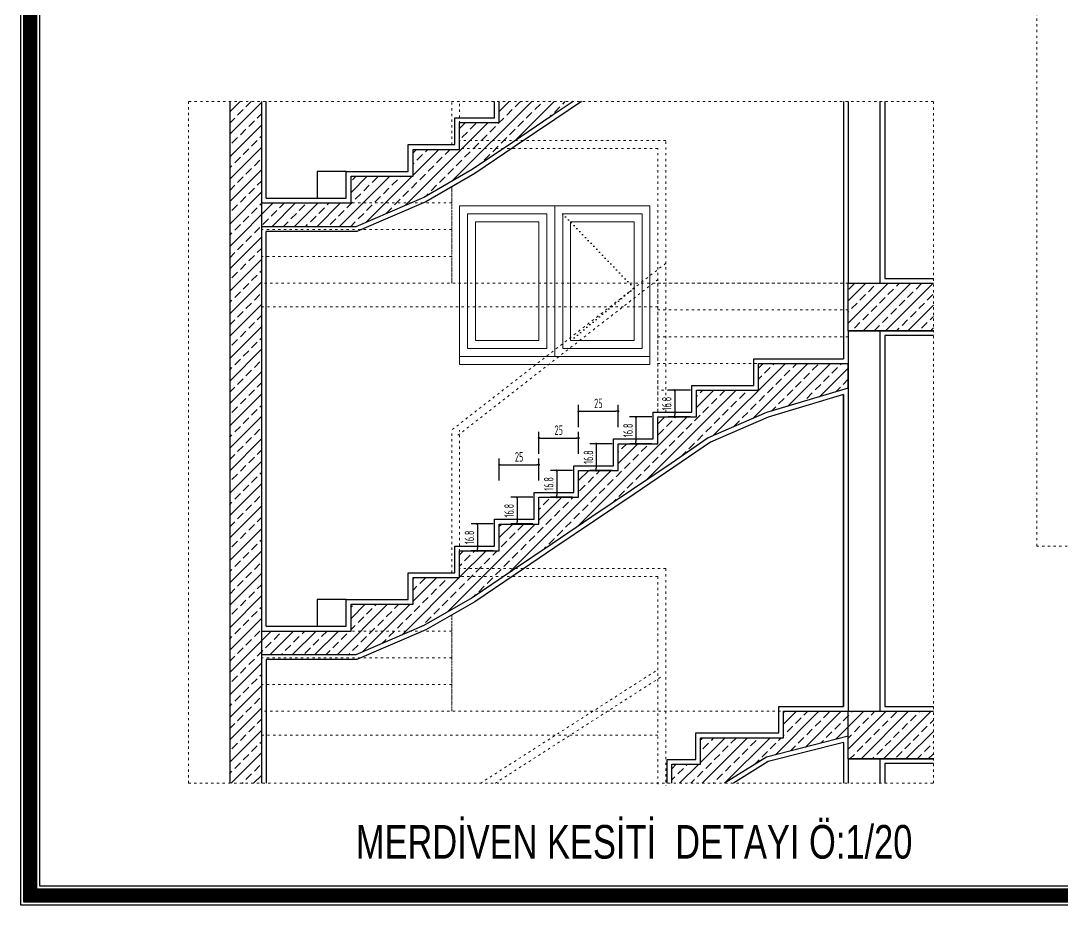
# Model space of a CAD drawing. Extents: x 41749 to 92598, y -24291 to 29432.
# Drawn here: x 87702 to 89343, y -24291 to -22896 of the extents above; entities that cross this region are included whole.
import ezdxf

# ---------------------------------------------------------------- set-up
doc = ezdxf.new("R2010")
doc.units = 0
doc.header["$MEASUREMENT"] = 0
doc.header["$PDMODE"] = 3
doc.linetypes.add('ACAD_ISO03W100', pattern=[30, 12, -18])
doc.linetypes.add('DOT', pattern=[6.35, 0, -6.35])
doc.layers.get('0').update_dxf_attribs({"linetype": 'CONTINUOUS'})
doc.layers.get('Defpoints').update_dxf_attribs({"linetype": 'CONTINUOUS'})
for name, color, linetype in [('DUVAR', 6, 'CONTINUOUS'), ('İÇ ÖLÇÜ', 95, 'CONTINUOUS'), ('KOLON', 5, 'CONTINUOUS'), ('MERBAS', 231, 'CONTINUOUS'), ('P', 7, 'DOT'), ('pafta ismi', 4, 'CONTINUOUS'), ('SIVA', 7, 'CONTINUOUS'), ('SıVA', 7, 'CONTINUOUS'), ('tar', 12, 'CONTINUOUS')]:
    doc.layers.add(name, color=color, linetype=linetype)
doc.layers.add('KAPI-ACILIM1', color=13, linetype='ACAD_ISO03W100', lineweight=20)
doc.layers.add('KAPI-GOR', color=153, linetype='CONTINUOUS', lineweight=15)
doc.styles.add('2', font='swisscl.ttf', dxfattribs={"height": 13})
doc.styles.add('OLCU', font='isocpeur.ttf', dxfattribs={"width": 0.59})
doc.dimstyles.new('OLCU3', dxfattribs={"dimscale": 0.5, "dimtxt": 30, "dimasz": 7, "dimexe": 20, "dimexo": 0, "dimgap": 10, "dimtad": 1, "dimdec": 4, "dimrnd": 0.5, "dimdsep": 46, "dimtxsty": 'OLCU', "dimblk1": 'DOT', "dimblk2": 'DOT', "dimsah": 1, "dimcen": 0.09, "dimclrt": 4, "dimadec": 0, "dimazin": 0, "dimtfac": 1, "dimtdec": 4, "dimtix": 1, "dimtmove": 2, "dimatfit": 3, "dimfxl": 0, "dimtolj": 1, "dimtzin": 0, "dimarcsym": 0})

# ---------------------------------------------------------------- blocks, each defined once
blk = doc.blocks.new('DOT')
at = {"color": 0, "linetype": 'ByBlock'}
blk.add_line((-0.5, 0), (-1, 0), dxfattribs=at)
at = {"color": 0, "linetype": 'ByBlock', "const_width": 0.5}
blk.add_lwpolyline([(-0.25, 0, 1), (0.25, 0, 1)], format="xyb", close=True, dxfattribs=at)
blk = doc.blocks.new('*D2628')
at = {"layer": 'Defpoints', "color": 0, "transparency": 16777216}
for p in [(88643.5, -23512), (88581, -23605.4), (88643.5, -23605.4)]:
    blk.add_point(p, dxfattribs=at)
at = {"layer": 'İÇ ÖLÇÜ', "color": 0, "lineweight": -2, "transparency": 16777216}
for p, q in [((88581, -23537), (88581, -23502)), ((88643.5, -23537), (88643.5, -23502)), ((88584.5, -23512), (88640, -23512))]:
    blk.add_line(p, q, dxfattribs=at)
at = {"layer": 'İÇ ÖLÇÜ', "color": 0, "lineweight": -2, "transparency": 16777216, "xscale": 3.5, "yscale": 3.5, "zscale": 3.5, "rotation": 180}
blk.add_blockref('DOT', (88581, -23512), dxfattribs=at)
at = {"layer": 'İÇ ÖLÇÜ', "color": 0, "lineweight": -2, "transparency": 16777216, "xscale": 3.5, "yscale": 3.5, "zscale": 3.5}
blk.add_blockref('DOT', (88643.5, -23512), dxfattribs=at)
at = {"layer": 'İÇ ÖLÇÜ', "color": 4, "transparency": 16777216, "insert": (88612.3, -23499.5), "char_height": 15, "attachment_point": 5, "style": 'OLCU'}
blk.add_mtext('\\A1;25', dxfattribs=at)
blk = doc.blocks.new('*D2629')
at = {"layer": 'Defpoints', "color": 0, "transparency": 16777216}
for p in [(88581, -23554.2), (88518.5, -23647.6), (88581, -23647.6)]:
    blk.add_point(p, dxfattribs=at)
at = {"layer": 'İÇ ÖLÇÜ', "color": 0, "lineweight": -2, "transparency": 16777216}
for p, q in [((88518.5, -23579.2), (88518.5, -23544.2)), ((88522, -23554.2), (88577.5, -23554.2)), ((88581, -23579.2), (88581, -23544.2))]:
    blk.add_line(p, q, dxfattribs=at)
at = {"layer": 'İÇ ÖLÇÜ', "color": 0, "lineweight": -2, "transparency": 16777216, "xscale": 3.5, "yscale": 3.5, "zscale": 3.5, "rotation": 180}
blk.add_blockref('DOT', (88518.5, -23554.2), dxfattribs=at)
at = {"layer": 'İÇ ÖLÇÜ', "color": 0, "lineweight": -2, "transparency": 16777216, "xscale": 3.5, "yscale": 3.5, "zscale": 3.5}
blk.add_blockref('DOT', (88581, -23554.2), dxfattribs=at)
at = {"layer": 'İÇ ÖLÇÜ', "color": 4, "transparency": 16777216, "insert": (88549.8, -23541.7), "char_height": 15, "attachment_point": 5, "style": 'OLCU'}
blk.add_mtext('\\A1;25', dxfattribs=at)
blk = doc.blocks.new('*D2630')
at = {"layer": 'Defpoints', "color": 0, "transparency": 16777216}
for p in [(88518.5, -23596.4), (88456, -23689.7), (88518.5, -23689.7)]:
    blk.add_point(p, dxfattribs=at)
at = {"layer": 'İÇ ÖLÇÜ', "color": 0, "lineweight": -2, "transparency": 16777216}
for p, q in [((88456, -23621.4), (88456, -23586.4)), ((88518.5, -23621.4), (88518.5, -23586.4)), ((88459.5, -23596.4), (88515, -23596.4))]:
    blk.add_line(p, q, dxfattribs=at)
at = {"layer": 'İÇ ÖLÇÜ', "color": 0, "lineweight": -2, "transparency": 16777216, "xscale": 3.5, "yscale": 3.5, "zscale": 3.5, "rotation": 180}
blk.add_blockref('DOT', (88456, -23596.4), dxfattribs=at)
at = {"layer": 'İÇ ÖLÇÜ', "color": 0, "lineweight": -2, "transparency": 16777216, "xscale": 3.5, "yscale": 3.5, "zscale": 3.5}
blk.add_blockref('DOT', (88518.5, -23596.4), dxfattribs=at)
at = {"layer": 'İÇ ÖLÇÜ', "color": 4, "transparency": 16777216, "insert": (88487.3, -23583.9), "char_height": 15, "attachment_point": 5, "style": 'OLCU'}
blk.add_mtext('\\A1;25', dxfattribs=at)
blk = doc.blocks.new('*D2631')
at = {"layer": 'Defpoints', "color": 0, "transparency": 16777216}
for p in [(88706, -23521), (88671.5, -23563.2), (88706, -23563.2)]:
    blk.add_point(p, dxfattribs=at)
at = {"layer": 'İÇ ÖLÇÜ', "color": 0, "lineweight": -2, "transparency": 16777216}
for p, q in [((88696.5, -23521), (88661.5, -23521)), ((88671.5, -23524.5), (88671.5, -23559.7)), ((88696.5, -23563.2), (88661.5, -23563.2))]:
    blk.add_line(p, q, dxfattribs=at)
at = {"layer": 'İÇ ÖLÇÜ', "color": 0, "lineweight": -2, "transparency": 16777216, "xscale": 3.5, "yscale": 3.5, "zscale": 3.5}
for p, rotation in [((88671.5, -23521), 90), ((88671.5, -23563.2), 270)]:
    blk.add_blockref('DOT', p, dxfattribs=dict(at, rotation=rotation))
at = {"layer": 'İÇ ÖLÇÜ', "color": 4, "transparency": 16777216, "insert": (88659, -23542.1), "char_height": 15, "attachment_point": 5, "rotation": 90, "style": 'OLCU'}
blk.add_mtext('\\A1;16.8', dxfattribs=at)
blk = doc.blocks.new('*D2632')
at = {"layer": 'Defpoints', "color": 0, "transparency": 16777216}
for p in [(88643.5, -23563.2), (88609, -23605.4), (88643.5, -23605.4)]:
    blk.add_point(p, dxfattribs=at)
at = {"layer": 'İÇ ÖLÇÜ', "color": 0, "lineweight": -2, "transparency": 16777216}
for p, q in [((88634, -23563.2), (88599, -23563.2)), ((88609, -23566.7), (88609, -23601.9)), ((88634, -23605.4), (88599, -23605.4))]:
    blk.add_line(p, q, dxfattribs=at)
at = {"layer": 'İÇ ÖLÇÜ', "color": 0, "lineweight": -2, "transparency": 16777216, "xscale": 3.5, "yscale": 3.5, "zscale": 3.5}
for p, rotation in [((88609, -23563.2), 90), ((88609, -23605.4), 270)]:
    blk.add_blockref('DOT', p, dxfattribs=dict(at, rotation=rotation))
at = {"layer": 'İÇ ÖLÇÜ', "color": 4, "transparency": 16777216, "insert": (88596.5, -23584.3), "char_height": 15, "attachment_point": 5, "rotation": 90, "style": 'OLCU'}
blk.add_mtext('\\A1;16.8', dxfattribs=at)
blk = doc.blocks.new('*D2633')
at = {"layer": 'Defpoints', "color": 0, "transparency": 16777216}
for p in [(88581, -23605.4), (88546.5, -23647.6), (88581, -23647.6)]:
    blk.add_point(p, dxfattribs=at)
at = {"layer": 'İÇ ÖLÇÜ', "color": 0, "lineweight": -2, "transparency": 16777216}
for p, q in [((88571.5, -23605.4), (88536.5, -23605.4)), ((88546.5, -23608.9), (88546.5, -23644.1)), ((88571.5, -23647.6), (88536.5, -23647.6))]:
    blk.add_line(p, q, dxfattribs=at)
at = {"layer": 'İÇ ÖLÇÜ', "color": 0, "lineweight": -2, "transparency": 16777216, "xscale": 3.5, "yscale": 3.5, "zscale": 3.5}
for p, rotation in [((88546.5, -23605.4), 90), ((88546.5, -23647.6), 270)]:
    blk.add_blockref('DOT', p, dxfattribs=dict(at, rotation=rotation))
at = {"layer": 'İÇ ÖLÇÜ', "color": 4, "transparency": 16777216, "insert": (88534, -23626.5), "char_height": 15, "attachment_point": 5, "rotation": 90, "style": 'OLCU'}
blk.add_mtext('\\A1;16.8', dxfattribs=at)
blk = doc.blocks.new('*D2634')
at = {"layer": 'Defpoints', "color": 0, "transparency": 16777216}
for p in [(88518.5, -23647.6), (88484, -23689.7), (88518.5, -23689.7)]:
    blk.add_point(p, dxfattribs=at)
at = {"layer": 'İÇ ÖLÇÜ', "color": 0, "lineweight": -2, "transparency": 16777216}
for p, q in [((88509, -23647.6), (88474, -23647.6)), ((88484, -23651.1), (88484, -23686.2)), ((88509, -23689.7), (88474, -23689.7))]:
    blk.add_line(p, q, dxfattribs=at)
at = {"layer": 'İÇ ÖLÇÜ', "color": 0, "lineweight": -2, "transparency": 16777216, "xscale": 3.5, "yscale": 3.5, "zscale": 3.5}
for p, rotation in [((88484, -23647.6), 90), ((88484, -23689.7), 270)]:
    blk.add_blockref('DOT', p, dxfattribs=dict(at, rotation=rotation))
at = {"layer": 'İÇ ÖLÇÜ', "color": 4, "transparency": 16777216, "insert": (88471.5, -23668.7), "char_height": 15, "attachment_point": 5, "rotation": 90, "style": 'OLCU'}
blk.add_mtext('\\A1;16.8', dxfattribs=at)
blk = doc.blocks.new('*D2635')
at = {"layer": 'Defpoints', "color": 0, "transparency": 16777216}
for p in [(88456, -23689.7), (88421.5, -23731.9), (88456, -23731.9)]:
    blk.add_point(p, dxfattribs=at)
at = {"layer": 'İÇ ÖLÇÜ', "color": 0, "lineweight": -2, "transparency": 16777216}
for p, q in [((88446.5, -23689.7), (88411.5, -23689.7)), ((88421.5, -23693.2), (88421.5, -23728.4)), ((88446.5, -23731.9), (88411.5, -23731.9))]:
    blk.add_line(p, q, dxfattribs=at)
at = {"layer": 'İÇ ÖLÇÜ', "color": 0, "lineweight": -2, "transparency": 16777216, "xscale": 3.5, "yscale": 3.5, "zscale": 3.5}
for p, rotation in [((88421.5, -23689.7), 90), ((88421.5, -23731.9), 270)]:
    blk.add_blockref('DOT', p, dxfattribs=dict(at, rotation=rotation))
at = {"layer": 'İÇ ÖLÇÜ', "color": 4, "transparency": 16777216, "insert": (88409, -23710.8), "char_height": 15, "attachment_point": 5, "rotation": 90, "style": 'OLCU'}
blk.add_mtext('\\A1;16.8', dxfattribs=at)
blk = doc.blocks.new('*D2636')
at = {"layer": 'Defpoints', "color": 0, "transparency": 16777216}
for p in [(88767, -23478.8), (88732.5, -23521), (88767, -23521)]:
    blk.add_point(p, dxfattribs=at)
at = {"layer": 'İÇ ÖLÇÜ', "color": 0, "lineweight": -2, "transparency": 16777216}
for p, q in [((88757.5, -23478.8), (88722.5, -23478.8)), ((88732.5, -23482.3), (88732.5, -23517.5)), ((88757.5, -23521), (88722.5, -23521))]:
    blk.add_line(p, q, dxfattribs=at)
at = {"layer": 'İÇ ÖLÇÜ', "color": 0, "lineweight": -2, "transparency": 16777216, "xscale": 3.5, "yscale": 3.5, "zscale": 3.5}
for p, rotation in [((88732.5, -23478.8), 90), ((88732.5, -23521), 270)]:
    blk.add_blockref('DOT', p, dxfattribs=dict(at, rotation=rotation))
at = {"layer": 'İÇ ÖLÇÜ', "color": 4, "transparency": 16777216, "insert": (88720, -23499.9), "char_height": 15, "attachment_point": 5, "rotation": 90, "style": 'OLCU'}
blk.add_mtext('\\A1;16.8', dxfattribs=at)

msp = doc.modelspace()

# ---------------------------------------------------------------- hatches: boundary and pattern name
at = {"layer": 'tar'}
h = msp.add_hatch(dxfattribs=at)
h.set_pattern_fill('ANSI33', color=256, scale=100, style=0)
h.set_pattern_definition([(45, (-94332.652, 33810.512), (-17.6776695, 17.6776695), []), (45, (-94314.974, 33810.512), (-17.6776695, 17.6776695), [12.5, -6.25])])
h.paths.add_polyline_path([(88664.51203, -23636.45168), (88727.19445, -23594.14104), (88785.26104, -23553.946), (88877.49741, -23514.10976), (89006.0318, -23475.7539), (89006.0318, -23436.61985), (88864.65719, -23436.61985), (88864.65719, -23478.80735), (88766.97672, -23478.80735), (88766.97672, -23520.99485), (88706.0318, -23520.99485), (88706.0318, -23563.18235), (88643.5318, -23563.18235), (88643.5318, -23605.36985), (88581.0318, -23605.36985), (88581.0318, -23647.55735), (88518.5318, -23647.55735), (88518.5318, -23689.74485), (88456.0318, -23689.74485), (88456.0318, -23731.93235), (88393.5318, -23731.93235), (88393.5318, -23774.11985), (88320.08687, -23774.11985), (88320.08687, -23816.30735), (88222.4064, -23816.30735), (88222.4064, -23858.49485), (88081.0318, -23858.49485), (88081.0318, -23895.99485), (88230.15835, -23895.99485), (88336.91457, -23849.8876), (88413.38701, -23805.96106), (88477.01203, -23763.01418), (88539.51203, -23720.82668), (88602.01203, -23678.63918)], flags=17)
h.paths.add_polyline_path([(89140.4028, -24060.05735), (89140.4028, -23985.05735), (89006.0318, -23985.05735), (89006.0318, -24060.05735)])
h.paths.add_polyline_path([(89140.4028, -23385.05735), (89140.4028, -23310.05735), (89006.0318, -23310.05735), (89006.0318, -23385.05735)])
h.paths.add_polyline_path([(88572.43941, -23023.60069), (88456.0318, -23023.60069), (88456.0318, -23056.93235), (88393.5318, -23056.93235), (88393.5318, -23099.11985), (88320.08687, -23099.11985), (88320.08687, -23141.30735), (88222.4064, -23141.30735), (88222.4064, -23183.49485), (88081.0318, -23183.49485), (88081.0318, -23220.99485), (88230.15835, -23220.99485), (88336.91457, -23174.8876), (88413.38701, -23130.96106)])
h.paths.add_polyline_path([(88031.0318, -24098.50648), (88081.0318, -24098.50648), (88081.0318, -23023.60069), (88031.0318, -23023.60069)])
h.paths.add_polyline_path([(88728.00478, -24098.50648), (88811.08453, -24098.50648), (88877.35763, -24057.07564), (89006.0318, -24024.15212), (89006.0318, -23985.05735), (88904.20142, -23985.05735), (88904.20142, -24026.72402), (88773.18481, -24026.72402), (88773.18481, -24068.39069), (88728.00478, -24068.39069)])

# ---------------------------------------------------------------- linework, layer by layer
at = {"layer": 'DUVAR'}
for p, q in [((89006.0318, -23023.60069), (89006.0318, -23310.05735)), ((89056.0318, -23023.60069), (89056.0318, -23310.05735)), ((89006.0318, -23385.05735), (89006.0318, -23985.05735)), ((89006.0318, -23385.05735), (89006.0318, -23985.05735)), ((89056.0318, -23385.05735), (89056.0318, -23985.05735)), ((89006.0318, -24060.05735), (89006.0318, -24098.50648)), ((89056.0318, -24060.05735), (89056.0318, -24098.50648))]:
    msp.add_line(p, q, dxfattribs=at)
at = {"layer": 'KAPI-ACILIM1', "ltscale": 0.3}
for p, q in [((88381.0318, -23091.61985), (88381.0318, -23023.60069)), ((88393.5318, -23085.05735), (88393.5318, -23023.60069)), ((88718.5318, -23085.05735), (88393.5318, -23085.05735)), ((88718.5318, -23513.49485), (88718.5318, -23085.05735)), ((88706.0318, -23097.55735), (88393.5318, -23097.55735)), ((88706.0318, -23513.49485), (88706.0318, -23097.55735)), ((88381.0318, -23158.19547), (88381.0318, -23310.05735)), ((88381.0318, -23310.05735), (88381.0318, -23158.31472)), ((88381.0318, -23183.49485), (88081.0318, -23183.49485)), ((88381.0318, -23225.68235), (88081.0318, -23225.68235)), ((88381.0318, -23267.86985), (88081.0318, -23267.86985)), ((88718.5318, -23278.75928), (88381.0318, -23541.61985)), ((88706.0318, -23304.33882), (88388.71262, -23551.48165)), ((88998.5318, -23310.05735), (88081.0318, -23310.05735)), ((88706.0318, -23310.05735), (88706.0318, -23513.49485)), ((89006.0318, -23310.05735), (88706.0318, -23310.05735)), ((88706.0318, -23347.55735), (88081.0318, -23347.55735)), ((89006.0318, -23352.24485), (88706.0318, -23352.24485)), ((89006.0318, -23394.43235), (88706.0318, -23394.43235)), ((89006.0318, -23436.61985), (88706.0318, -23436.61985)), ((88751.16632, -23478.80735), (88706.0318, -23478.80735)), ((88381.0318, -23766.61985), (88381.0318, -23541.61985)), ((88393.5318, -23760.05735), (88393.5318, -23541.61985)), ((88718.5318, -23760.05735), (88393.5318, -23760.05735)), ((88718.5318, -23760.05735), (88718.5318, -24102.55735)), ((88706.0318, -23772.55735), (88393.5318, -23772.55735)), ((88706.0318, -23772.55735), (88706.0318, -24102.55735)), ((88381.0318, -23833.19547), (88381.0318, -23985.05735)), ((88381.0318, -23985.05735), (88381.0318, -23833.31472)), ((88381.0318, -23858.49485), (88081.0318, -23858.49485)), ((88381.0318, -23900.68235), (88081.0318, -23900.68235)), ((88381.0318, -23942.86985), (88081.0318, -23942.86985)), ((88998.5318, -23985.05735), (88081.0318, -23985.05735)), ((88706.0318, -24022.55735), (88081.0318, -24022.55735))]:
    msp.add_line(p, q, dxfattribs=at)
at = {"layer": 'KAPI-ACILIM1', "linetype": 'ACAD_ISO03W100', "ltscale": 0.3}
msp.add_lwpolyline([(89303.55225, -21704.35129), (90584.40629, -21704.35129), (90584.40629, -23724.46207), (89303.55225, -23724.46207)], close=True, dxfattribs=at)
at = {"layer": 'KAPI-ACILIM1', "ltscale": 0.3}
msp.add_lwpolyline([(89140.4028, -23023.60069), (87965.96219, -23023.60069), (87965.96219, -24098.50648), (89140.4028, -24098.50648)], close=True, dxfattribs=at)
for points in [[(88426.35116, -24098.50648), (88706.0318, -23919.22402)], [(88449.51363, -24098.50648), (88712.77762, -23929.74751)]]:
    msp.add_lwpolyline(points, dxfattribs=at)
at = {"layer": 'KAPI-GOR'}
for p, q in [((88406.0318, -23200.68235), (88531.0292, -23200.68235)), ((88531.0292, -23200.68235), (88531.0292, -23413.18235)), ((88681.0318, -23200.68235), (88556.0292, -23200.68235)), ((88556.0292, -23200.68235), (88556.0292, -23413.18235)), ((88418.5318, -23213.18235), (88418.5318, -23400.68235)), ((88668.5318, -23213.18235), (88668.5318, -23400.68235)), ((88543.5292, -23425.68235), (88393.5318, -23425.68235)), ((88543.5292, -23425.68235), (88693.5318, -23425.68235))]:
    msp.add_line(p, q, dxfattribs=at)
for points in [[(88393.5318, -23188.18235), (88543.5292, -23188.18235), (88543.5292, -23425.68235), (88393.5318, -23425.68235)], [(88393.5318, -23425.68235), (88543.5292, -23425.68235), (88543.5292, -23188.18235), (88393.5318, -23188.18235)], [(88393.5318, -23188.18235), (88693.5318, -23188.18235), (88693.5318, -23438.18235), (88393.5318, -23438.18235)], [(88693.5318, -23188.18235), (88543.5292, -23188.18235), (88543.5292, -23425.68235), (88693.5318, -23425.68235)], [(88693.5318, -23425.68235), (88543.5292, -23425.68235), (88543.5292, -23188.18235), (88693.5318, -23188.18235)], [(88406.0318, -23425.68235), (88406.0318, -23425.68235)], [(88681.0318, -23425.68235), (88681.0318, -23425.68235)]]:
    msp.add_lwpolyline(points, close=True, dxfattribs=at)
for points in [[(88406.0318, -23413.18235), (88406.0318, -23200.68235), (88406.0318, -23200.68235)], [(88418.5318, -23200.68235), (88531.0292, -23200.68235), (88531.0292, -23413.18235), (88406.0318, -23413.18235), (88406.0318, -23200.68235)], [(88668.5318, -23200.68235), (88556.0292, -23200.68235), (88556.0292, -23413.18235), (88681.0318, -23413.18235), (88681.0318, -23200.68235)], [(88681.0318, -23413.18235), (88681.0318, -23200.68235), (88681.0318, -23200.68235)], [(88418.5318, -23213.18235), (88518.5292, -23213.18235), (88518.5292, -23400.68235), (88418.5318, -23400.68235)], [(88668.5318, -23213.18235), (88568.5292, -23213.18235), (88568.5292, -23400.68235), (88668.5318, -23400.68235)], [(88693.5318, -23425.68235), (88693.5318, -23438.18235), (88393.5318, -23438.18235), (88393.5318, -23425.68235)]]:
    msp.add_lwpolyline(points, dxfattribs=at)
at = {"layer": 'KOLON'}
for p, q in [((88031.0318, -23023.60069), (88031.0318, -24098.50648)), ((88081.0318, -23023.60069), (88081.0318, -24098.50648)), ((89006.0318, -23385.05735), (89006.0318, -23310.05735)), ((89006.0318, -23385.05735), (89006.0318, -23310.05735)), ((89006.0318, -23385.05735), (89006.0318, -23310.05735)), ((89006.0318, -23385.05735), (89006.0318, -23310.05735)), ((89006.0318, -23385.05735), (89006.0318, -23310.05735)), ((89006.0318, -23385.05735), (89006.0318, -23310.05735)), ((89006.0318, -24060.05735), (89006.0318, -23985.05735)), ((89006.0318, -24060.05735), (89006.0318, -23985.05735)), ((89006.0318, -24060.05735), (89006.0318, -23985.05735)), ((89006.0318, -24060.05735), (89006.0318, -23985.05735)), ((89006.0318, -24060.05735), (89006.0318, -23985.05735))]:
    msp.add_line(p, q, dxfattribs=at)
for points in [[(88081.0318, -23183.49485), (88222.4064, -23183.49485), (88222.4064, -23141.30735), (88320.08687, -23141.30735), (88320.08687, -23099.11985), (88393.5318, -23099.11985), (88393.5318, -23056.93235), (88456.0318, -23056.93235), (88456.0318, -23023.60069)], [(88572.43941, -23023.60069), (88539.51203, -23045.82668), (88477.01203, -23088.01418), (88413.38701, -23130.96106), (88336.91457, -23174.8876), (88230.15835, -23220.99485), (88081.0318, -23220.99485)], [(89006.0318, -23310.05735), (89140.4028, -23310.05735)], [(89006.0318, -23310.05735), (89140.4028, -23310.05735)], [(89006.0318, -23310.05735), (89140.4028, -23310.05735)], [(89006.0318, -23310.05735), (89140.4028, -23310.05735)], [(89006.0318, -23310.05735), (89140.4028, -23310.05735)], [(89006.0318, -23310.05735), (89140.4028, -23310.05735)], [(89006.0318, -23385.05735), (89140.4028, -23385.05735)], [(89006.0318, -23385.05735), (89140.4028, -23385.05735)], [(89140.4028, -23385.05735), (89006.0318, -23385.05735)], [(89006.0318, -23385.05735), (89140.4028, -23385.05735)], [(89140.4028, -23385.05735), (89006.0318, -23385.05735)], [(88081.0318, -23858.49485), (88222.4064, -23858.49485), (88222.4064, -23816.30735), (88320.08687, -23816.30735), (88320.08687, -23774.11985), (88393.5318, -23774.11985), (88393.5318, -23731.93235), (88456.0318, -23731.93235), (88456.0318, -23689.74485), (88518.5318, -23689.74485), (88518.5318, -23647.55735), (88581.0318, -23647.55735), (88581.0318, -23605.36985), (88643.5318, -23605.36985), (88643.5318, -23563.18235), (88706.0318, -23563.18235), (88706.0318, -23520.99485), (88766.97672, -23520.99485), (88766.97672, -23478.80735), (88864.65719, -23478.80735), (88864.65719, -23436.61985), (89006.0318, -23436.61985)], [(89006.0318, -23475.7539), (88877.49741, -23514.10976), (88785.26104, -23553.946), (88727.19445, -23594.14104), (88664.51203, -23636.45168), (88602.01203, -23678.63918), (88539.51203, -23720.82668), (88477.01203, -23763.01418), (88413.38701, -23805.96106), (88336.91457, -23849.8876), (88230.15835, -23895.99485), (88081.0318, -23895.99485)], [(88728.00478, -24098.50648), (88728.00478, -24068.39069), (88773.18481, -24068.39069), (88773.18481, -24026.72402), (88904.20142, -24026.72402), (88904.20142, -23985.05735), (89006.0318, -23985.05735)], [(89006.0318, -23985.05735), (89140.4028, -23985.05735)], [(89006.0318, -23985.05735), (89140.4028, -23985.05735)], [(89006.0318, -23985.05735), (89140.4028, -23985.05735)], [(89006.0318, -23985.05735), (89140.4028, -23985.05735)], [(89006.0318, -24024.15212), (88877.35763, -24057.07564), (88811.08453, -24098.50648)], [(89006.0318, -24060.05735), (89140.4028, -24060.05735)], [(89006.0318, -24060.05735), (89140.4028, -24060.05735)], [(89140.4028, -24060.05735), (89006.0318, -24060.05735)]]:
    msp.add_lwpolyline(points, dxfattribs=at)
at = {"layer": 'MERBAS'}
for points in [[(87701.83095, -24290.68394), (87701.83095, -21390.68394), (92597.79335, -21390.68394), (92597.79335, -24290.68394)], [(87706.83095, -24285.68394), (87706.83095, -21395.68394), (92592.79335, -21395.68394), (92592.79335, -24285.68394)], [(87726.83095, -24265.68394), (87726.83095, -21415.68394), (92572.79335, -21415.68394), (92572.79335, -24265.68394)], [(87731.83095, -24260.68394), (87731.83095, -21420.68394), (92567.79335, -21420.68394), (92567.79335, -24260.68394)]]:
    msp.add_lwpolyline(points, close=True, dxfattribs=at)
at = {"layer": 'MERBAS', "const_width": 20}
msp.add_lwpolyline([(87716.83095, -24275.68394), (87716.83095, -21405.68394), (92582.79335, -21405.68394), (92582.79335, -24275.68394)], close=True, dxfattribs=at)
at = {"layer": 'P'}
msp.add_lwpolyline([(88556.0292, -23200.68235), (88668.5318, -23317.7646), (88568.5292, -23400.68235)], dxfattribs=at)
at = {"layer": 'SIVA'}
for p, q in [((88088.5318, -23175.99485), (88088.5318, -23023.60069)), ((88998.5318, -23023.60069), (88998.5318, -23429.11985)), ((88998.5318, -23023.60069), (88998.5318, -23429.11985)), ((89063.5318, -23023.60069), (89063.5318, -23302.55735)), ((88214.9064, -23133.80735), (88168.89976, -23133.80735)), ((88168.89976, -23133.80735), (88168.89976, -23175.99485)), ((88088.5318, -23850.99485), (88088.5318, -23228.49485)), ((89063.5318, -23302.55735), (89140.4028, -23302.55735)), ((89063.5318, -23302.55735), (89140.4028, -23302.55735)), ((89140.4028, -23392.55735), (89063.5318, -23392.55735)), ((89140.4028, -23392.55735), (89063.5318, -23392.55735)), ((89063.5318, -23392.55735), (89063.5318, -23977.55735)), ((88998.5318, -23485.81878), (88998.5318, -23977.55735)), ((88214.9064, -23808.80735), (88168.89976, -23808.80735)), ((88168.89976, -23808.80735), (88168.89976, -23850.99485)), ((89063.5318, -23977.55735), (89140.4028, -23977.55735)), ((89063.5318, -23977.55735), (89140.4028, -23977.55735)), ((88998.5318, -24034.18152), (88998.5318, -24098.50648)), ((89063.5318, -24067.55735), (89063.5318, -24098.50648))]:
    msp.add_line(p, q, dxfattribs=at)
for points in [[(88088.5318, -23175.99485), (88214.9064, -23175.99485), (88214.9064, -23133.80735), (88312.58687, -23133.80735), (88312.58687, -23091.61985), (88386.0318, -23091.61985), (88386.0318, -23049.43235), (88448.5318, -23049.43235), (88448.5318, -23023.60069)], [(88585.84489, -23023.60069), (88543.70807, -23052.04304), (88481.20807, -23094.23054), (88417.35806, -23137.3293), (88340.28012, -23181.60364), (88231.70874, -23228.49485), (88088.5318, -23228.49485)], [(88088.5318, -23850.99485), (88214.9064, -23850.99485), (88214.9064, -23808.80735), (88312.58687, -23808.80735), (88312.58687, -23766.61985), (88386.0318, -23766.61985), (88386.0318, -23724.43235), (88448.5318, -23724.43235), (88448.5318, -23682.24485), (88511.0318, -23682.24485), (88511.0318, -23640.05735), (88573.5318, -23640.05735), (88573.5318, -23597.86985), (88636.0318, -23597.86985), (88636.0318, -23555.68235), (88698.5318, -23555.68235), (88698.5318, -23513.49485), (88759.47672, -23513.49485), (88759.47672, -23471.30735), (88857.15719, -23471.30735), (88857.15719, -23429.11985), (88998.5318, -23429.11985)], [(88998.5318, -23485.81878), (88880.06546, -23521.17024), (88788.9179, -23560.53622), (88731.42698, -23600.33278), (88668.70807, -23642.66804), (88606.20807, -23684.85554), (88543.70807, -23727.04304), (88481.20807, -23769.23054), (88417.35806, -23812.3293), (88340.28012, -23856.60364), (88231.70874, -23903.49485), (88088.5318, -23903.49485)], [(88720.50478, -24098.50648), (88720.50478, -24060.89069), (88765.68481, -24060.89069), (88765.68481, -24019.22402), (88896.70142, -24019.22402), (88896.70142, -23977.55735), (88998.5318, -23977.55735), (88998.5318, -23485.81878)], [(88088.5318, -23903.49485), (88088.5318, -24098.50648)], [(88998.5318, -24034.18152), (88879.89772, -24064.14597), (88825.31891, -24098.50648)]]:
    msp.add_lwpolyline(points, dxfattribs=at)
at = {"layer": 'SıVA'}
msp.add_lwpolyline([(89140.4028, -24067.55735), (89063.5318, -24067.55735)], dxfattribs=at)
at = {"layer": 'tar'}
msp.add_line((89006.0318, -23475.7539), (89006.0318, -23436.61985), dxfattribs=at)

# ---------------------------------------------------------------- texts
at = {"layer": 'pafta ismi', "style": '2'}
msp.add_text('MERDİVEN KESİTİ  DETAYI Ö:1/20', height=52.92, dxfattribs=at).set_placement((88229.98123, -24217.24159))

# ---------------------------------------------------------------- dimensions: what is measured, and where the dimension line sits
at = {"layer": 'İÇ ÖLÇÜ'}
for base, p1, p2, picture, middle in [((88643.5318, -23511.97583), (88581.0318, -23605.36985), (88643.5318, -23605.36985), '*D2628', (88612.2818, -23499.47583)), ((88581.0318, -23554.16333), (88518.5318, -23647.55735), (88581.0318, -23647.55735), '*D2629', (88549.7818, -23541.66333)), ((88518.5318, -23596.35083), (88456.0318, -23689.74485), (88518.5318, -23689.74485), '*D2630', (88487.2818, -23583.85083))]:
    dim = msp.add_linear_dim(base=base, p1=p1, p2=p2, dimstyle='OLCU3', override={"dimlfac": 0.4}, dxfattribs=at)
    dim.commit()
    dim.dimension.update_dxf_attribs({"geometry": picture, "text_midpoint": middle})
for base, p1, p2, picture, middle in [((88732.45028, -23520.99485), (88766.97672, -23478.80735), (88766.97672, -23520.99485), '*D2636', (88719.95028, -23499.9011)), ((88671.50536, -23563.18235), (88706.0318, -23520.99485), (88706.0318, -23563.18235), '*D2631', (88659.00536, -23542.0886)), ((88609.00536, -23605.36985), (88643.5318, -23563.18235), (88643.5318, -23605.36985), '*D2632', (88596.50536, -23584.2761)), ((88546.50536, -23647.55735), (88581.0318, -23605.36985), (88581.0318, -23647.55735), '*D2633', (88534.00536, -23626.4636)), ((88484.00536, -23689.74485), (88518.5318, -23647.55735), (88518.5318, -23689.74485), '*D2634', (88471.50536, -23668.6511)), ((88421.50536, -23731.93235), (88456.0318, -23689.74485), (88456.0318, -23731.93235), '*D2635', (88409.00536, -23710.8386))]:
    dim = msp.add_linear_dim(base=base, p1=p1, p2=p2, angle=90, text='16.8', dimstyle='OLCU3', override={"dimlfac": 0.4}, dxfattribs=at)
    dim.commit()
    dim.dimension.update_dxf_attribs({"geometry": picture, "text_midpoint": middle})

doc.saveas('drawing.dxf')
